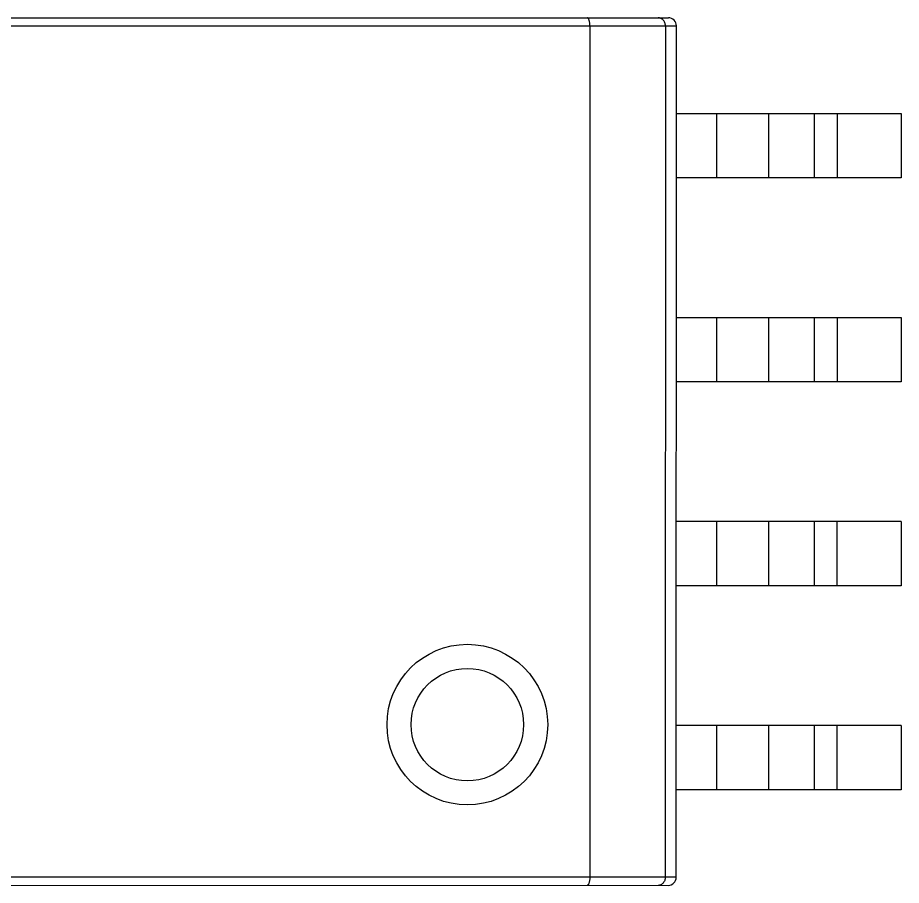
# Model space of a CAD drawing. Header units: millimetres. Extents: x 3 to 124, y -45 to 11.
# Drawn here: x 103.59 to 109.09, y -16.4 to -11 of the extents above; entities that cross this region are included whole.
import ezdxf

# ---------------------------------------------------------------- set-up
doc = ezdxf.new("R2010")
doc.units = ezdxf.units.MM
doc.header["$LTSCALE"] = 1.21
doc.header["$MEASUREMENT"] = 0
doc.layers.get('0').update_dxf_attribs({"linetype": 'CONTINUOUS'})

msp = doc.modelspace()

# ---------------------------------------------------------------- linework, layer by layer
at = {"color": 6, "linetype": 'Continuous'}
for p, q in [((102.342, -11.0038), (107.642, -11.0048)), ((102.292, -11.0538), (107.692, -11.0548)), ((107.1539, -11.0547), (107.1529, -16.3547)), ((107.6238, -11.0548), (107.6228, -16.3548)), ((107.6911, -16.3548), (107.692, -11.0548)), ((107.6919, -11.5998), (109.0919, -11.6)), ((107.9419, -11.5998), (107.9418, -11.9998)), ((108.2681, -11.9999), (108.2682, -11.5999)), ((108.552, -11.9999), (108.5521, -11.5999)), ((108.6919, -11.6), (108.6918, -12)), ((109.0919, -11.6), (109.0918, -12)), ((109.0918, -12), (107.6918, -11.9998)), ((107.6917, -12.8698), (109.0917, -12.87)), ((107.9417, -12.8698), (107.9416, -13.2698)), ((108.2679, -13.2699), (108.2679, -12.8699)), ((108.5518, -13.2699), (108.5519, -12.8699)), ((108.6917, -12.87), (108.6916, -13.27)), ((109.0917, -12.87), (109.0916, -13.27)), ((109.0916, -13.27), (107.6916, -13.2698)), ((109.0915, -14.14), (107.6915, -14.1398)), ((107.9415, -14.1398), (107.9414, -14.5398)), ((108.2676, -14.5399), (108.2677, -14.1399)), ((108.5516, -14.5399), (108.5516, -14.1399)), ((108.6915, -14.14), (108.6914, -14.54)), ((109.0915, -14.14), (109.0914, -14.54)), ((109.0914, -14.54), (107.6914, -14.5398)), ((109.0912, -15.41), (107.6912, -15.4098)), ((107.9412, -15.4098), (107.9412, -15.8098)), ((108.2674, -15.8099), (108.2675, -15.4099)), ((108.5513, -15.8099), (108.5514, -15.4099)), ((108.6912, -15.41), (108.6912, -15.81)), ((109.0912, -15.41), (109.0912, -15.81)), ((109.0912, -15.81), (107.6912, -15.8098)), ((107.6911, -16.3548), (102.2911, -16.3538)), ((102.341, -16.4038), (107.641, -16.4048))]:
    msp.add_line(p, q, dxfattribs=at)
for radius in [0.5, 0.35]:
    msp.add_circle((106.3912, -15.4045), radius, dxfattribs=at)
for centre, start, end in [((107.642, -11.0548), 359.9896, 89.9896), ((107.6411, -16.3548), 269.9896, 359.9896)]:
    msp.add_arc(centre, 0.05, start, end, dxfattribs=at)
for points, knots in [([(107.1539, -11.0547), (107.1539, -11.0482), (107.1533, -11.0387), (107.1513, -11.0268), (107.1494, -11.0193), (107.147, -11.0131), (107.1441, -11.0078), (107.1404, -11.0047), (107.1381, -11.0047)], [0, 0, 0, 0, 0.35629, 0.517135, 0.658956, 0.778253, 0.873468, 1, 1, 1, 1]), ([(107.6238, -11.0548), (107.6238, -11.0481), (107.6214, -11.0349), (107.6113, -11.0183), (107.5964, -11.0073), (107.5847, -11.0048), (107.579, -11.0048)], [0, 0, 0, 0, 0.271172, 0.529192, 0.77016, 1, 1, 1, 1]), ([(107.1529, -16.3547), (107.1529, -16.3612), (107.1523, -16.3707), (107.1503, -16.3826), (107.1484, -16.3901), (107.146, -16.3962), (107.1431, -16.4016), (107.1394, -16.4047), (107.1371, -16.4047)], [0, 0, 0, 0, 0.356275, 0.517105, 0.658929, 0.778243, 0.873465, 1, 1, 1, 1]), ([(107.6228, -16.3548), (107.6228, -16.3615), (107.6205, -16.3747), (107.6103, -16.3913), (107.5954, -16.4022), (107.5837, -16.4048), (107.578, -16.4048)], [0, 0, 0, 0, 0.271161, 0.52917, 0.770163, 1, 1, 1, 1])]:
    msp.add_open_spline(points, degree=3, knots=knots, dxfattribs=at)

doc.saveas('drawing.dxf')
